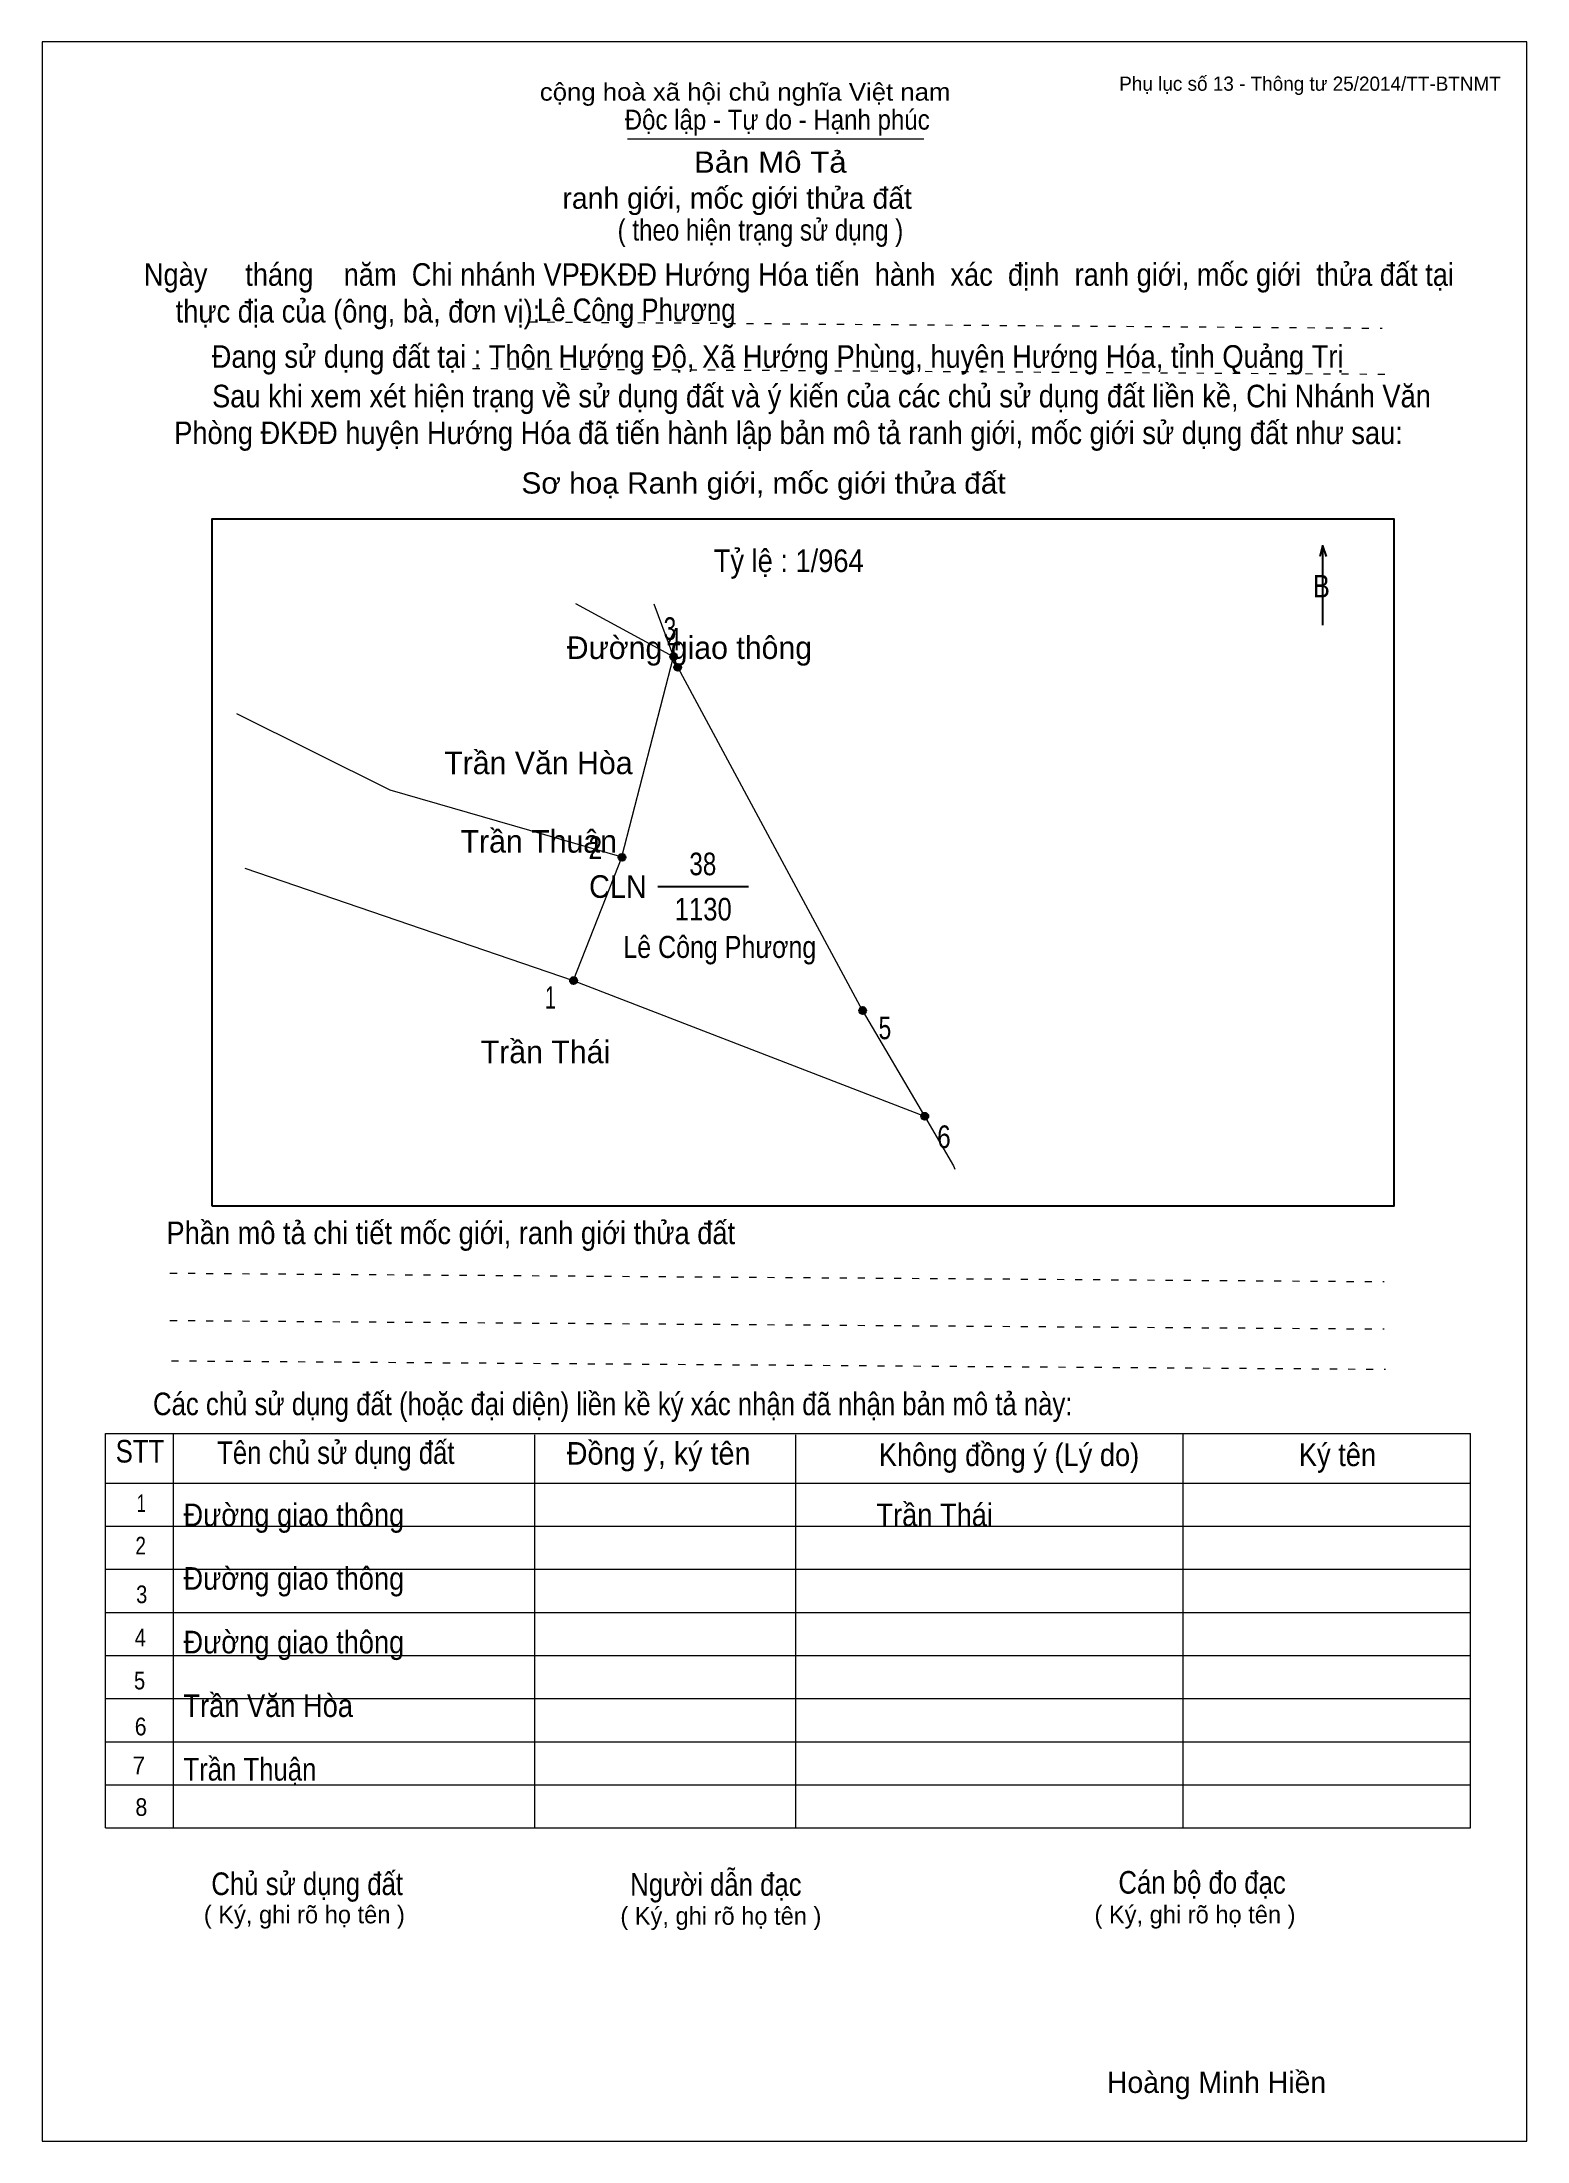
# Model space of a CAD drawing. Header units: centimetres. Extents: x 0 to 21, y 0 to 29.7.
import ezdxf
from ezdxf.enums import TextEntityAlignment as Align

# ---------------------------------------------------------------- set-up
doc = ezdxf.new("R2010")
doc.units = ezdxf.units.CM
doc.header["$LTSCALE"] = 0.13
doc.linetypes.add('DOTTED', pattern=[1.5, 0.3, -1.2])
for name, color, linetype, lineweight in [('1', 7, 'Continuous', 13), ('32', 7, 'Continuous', 25), ('33', 7, 'Continuous', 25), ('6', 7, 'Continuous', 13), ('62', 7, 'Continuous', 13)]:
    doc.layers.add(name, color=color, linetype=linetype, lineweight=lineweight)
for name, color, linetype in [('2', 7, 'Continuous'), ('34', 7, 'Continuous'), ('51', 7, 'Continuous'), ('63', 7, 'Continuous')]:
    doc.layers.add(name, color=color, linetype=linetype)

msp = doc.modelspace()

# ---------------------------------------------------------------- hatches: boundary and pattern name
at = {"layer": '32'}
for points in [[(8.9831, 21.0005, 1), (8.8831, 21.0005, 1)], [(9.0401, 20.8512, 1), (8.9401, 20.8512, 1)], [(8.2521, 18.1637, 1), (8.1521, 18.1637, 1)], [(7.5667, 16.4197, 1), (7.4667, 16.4197, 1)], [(11.6561, 15.9957, 1), (11.5561, 15.9957, 1)], [(12.5333, 14.5005, 1), (12.4333, 14.5005, 1)]]:
    msp.add_hatch(color=256, dxfattribs=at).paths.add_polyline_path(points)

# ---------------------------------------------------------------- linework, layer by layer
at = {"layer": '1'}
msp.add_lwpolyline([(21, 0), (21, 29.7), (0, 29.7), (0, 0)], close=True, dxfattribs=at)
at = {"layer": '32'}
for centre in [(8.9331, 21.0005), (8.9901, 20.8512), (8.2021, 18.1637), (7.5167, 16.4197), (11.6061, 15.9957), (12.4833, 14.5005)]:
    msp.add_circle(centre, 0.05, dxfattribs=at)
at = {"layer": '33'}
msp.add_line((8.71, 17.75), (9.99, 17.75), dxfattribs=at)
at = {"layer": '6'}
for p, q in [((8.99, 20.85), (11.6, 16)), ((8.2, 18.17), (7.51, 16.42)), ((11.6, 16), (12.48, 14.5))]:
    msp.add_line(p, q, dxfattribs=at)
for points in [[(8.2, 18.17), (8.93, 21), (7.55, 21.75)], [(8.65, 21.75), (8.93, 21), (8.99, 20.85)], [(2.75, 20.2), (4.92, 19.12), (8.2, 18.17)], [(2.87, 18.01), (7.51, 16.42), (12.48, 14.5)], [(12.48, 14.5), (12.89, 13.8), (12.91, 13.75)]]:
    msp.add_lwpolyline(points, dxfattribs=at)
at = {"layer": '62'}
for p, q in [((8.28, 28.33), (12.47, 28.33)), ((0.9, 10.01), (20.2, 10.01)), ((0.9, 4.43), (0.9, 10.01)), ((1.86, 4.43), (1.86, 10.01)), ((6.97, 4.43), (6.97, 9.99)), ((10.66, 4.43), (10.66, 9.99)), ((16.14, 4.43), (16.14, 10.01)), ((20.2, 4.43), (20.2, 10.01)), ((0.9, 9.31), (20.2, 9.31)), ((0.9, 8.7), (20.2, 8.7)), ((0.9, 8.09), (20.2, 8.09)), ((0.9, 7.48), (20.2, 7.48)), ((0.9, 6.87), (20.2, 6.87)), ((0.9, 6.26), (20.2, 6.26)), ((0.9, 5.65), (20.2, 5.65)), ((0.9, 5.04), (20.2, 5.04)), ((0.9, 4.43), (20.2, 4.43))]:
    msp.add_line(p, q, dxfattribs=at)
at = {"layer": '62', "linetype": 'DOTTED'}
for p, q in [((6.89, 25.74), (18.95, 25.65)), ((6.09, 25.08), (19.04, 25)), ((1.81, 12.28), (18.98, 12.16)), ((1.81, 11.61), (18.98, 11.49)), ((1.83, 11.04), (19, 10.92))]:
    msp.add_line(p, q, dxfattribs=at)
at = {"layer": '62', "lineweight": 25}
for p, q in [((18.11, 22.58), (18.11, 21.45)), ((18.11, 22.57), (18.07, 22.42)), ((18.11, 22.57), (18.16, 22.42))]:
    msp.add_line(p, q, dxfattribs=at)
msp.add_lwpolyline([(2.4, 13.23), (19.12, 13.23), (19.12, 22.95), (2.4, 22.95)], close=True, dxfattribs=at)

# ---------------------------------------------------------------- texts
at = {"layer": '2', "width": 0.85}
msp.add_text('Lê Công Phương', height=0.311, dxfattribs=at).set_placement((9.585, 16.74), align=Align.CENTER)
at = {"layer": '32'}
for s, width, p in [('3', 0.75, (8.88, 21.24)), ('4', 0.8, (8.935, 21.09)), ('2', 0.8, (7.825, 18.14)), ('1', 0.65, (7.19, 16.02)), ('5', 0.75, (11.92, 15.59)), ('6', 0.8, (12.755, 14.05))]:
    msp.add_text(s, height=0.32, dxfattribs=dict(at, width=width)).set_placement(p, align=Align.CENTER)
at = {"layer": '33'}
for s, p in [('Đường giao thông', (9.155, 20.97)), ('Đường giao thông', (9.155, 20.97)), ('Đường giao thông', (9.155, 20.97)), ('Trần Văn Hòa', (7.02, 19.34)), ('Trần Thuận', (7.025, 18.23)), ('Trần Thái', (7.12, 15.25))]:
    msp.add_text(s, height=0.32, dxfattribs=at).set_placement(p, align=Align.CENTER)
for s, width, p in [('38', 0.8, (9.345, 17.91)), ('1130', 0.85, (9.35, 17.27))]:
    msp.add_text(s, height=0.32, dxfattribs=dict(at, width=width)).set_placement(p, align=Align.CENTER)
at = {"layer": '33', "width": 0.95}
msp.add_text('CLN', height=0.32, dxfattribs=at).set_placement((8.55, 17.59), align=Align.RIGHT)
at = {"layer": '34'}
for s, width, p in [('Lê Công Phương', 0.85, (7, 25.75)), ('Đường giao thông', 0.9, (2, 8.7)), ('Trần Thái', 0.9, (11.8, 8.7)), ('Đường giao thông', 0.9, (2, 7.8)), ('Đường giao thông', 0.9, (2, 6.9)), ('Trần Văn Hòa', 0.9, (2, 6)), ('Trần Thuận', 0.85, (2, 5.1))]:
    msp.add_text(s, height=0.32, dxfattribs=dict(at, width=width)).set_placement(p)
at = {"layer": '51', "width": 0.9}
msp.add_text('Tỷ lệ : 1/964', height=0.32, dxfattribs=at).set_placement((9.5, 22.2))
at = {"layer": '62'}
for s, height, width, p in [('cộng hoà xã hội chủ nghĩa Việt nam', 0.2474, 1.1, (7.04, 28.87)), ('Độc lập - Tự do - Hạnh phúc', 0.2828, 0.9, (8.24, 28.46)), ('Bản Mô Tả', 0.3, 1.1, (9.22, 27.85)), ('( theo hiện trạng sử dụng )', 0.3, 0.85, (8.14, 26.89)), ('Ngày     tháng    năm  Chi nhánh VPĐKĐĐ Hướng Hóa tiến  hành  xác  định  ranh giới, mốc giới  thửa đất tại ', 0.32, 0.9, (1.44, 26.25)), ('thực địa của (ông, bà, đơn vị): ', 0.32, 0.9, (1.89, 25.73)), ('Đang sử dụng đất tại : Thôn Hướng Độ, Xã Hướng Phùng, huyện Hướng Hóa, tỉnh Quảng Trị', 0.32, 0.9, (2.4, 25.09)), ('     Sau khi xem xét hiện trạng về sử dụng đất và ý kiến của các chủ sử dụng đất liền kề, Chi Nhánh Văn ', 0.32, 0.9, (1.87, 24.53)), ('Phòng ĐKĐĐ huyện Hướng Hóa đã tiến hành lập bản mô tả ranh giới, mốc giới sử dụng đất như sau:', 0.32, 0.9, (1.87, 24.01)), ('Sơ hoạ Ranh giới, mốc giới thửa đất', 0.3, 1.05, (6.78, 23.31)), ('B', 0.32, 0.85, (17.97, 21.84)), ('Phần mô tả chi tiết mốc giới, ranh giới thửa đất ', 0.32, 0.9, (1.76, 12.69)), ('Các chủ sử dụng đất (hoặc đại diện) liền kề ký xác nhận đã nhận bản mô tả này:', 0.32, 0.85, (1.57, 10.27))]:
    msp.add_text(s, height=height, dxfattribs=dict(at, width=width)).set_placement(p)
msp.add_text('ranh giới, mốc giới thửa đất', height=0.3, dxfattribs=at).set_placement((7.36, 27.34))
for s, height, width, p in [('STT', 0.32, 0.85, (1.385, 9.6)), ('Tên chủ sử dụng đất', 0.32, 0.85, (4.155, 9.58)), ('Đồng ý, ký tên', 0.32, 0.95, (8.72, 9.57)), ('Không đồng ý (Lý do)', 0.32, 0.9, (13.675, 9.55)), ('Ký tên', 0.32, 0.9, (18.32, 9.55)), ('1', 0.25, 0.7, (1.405, 8.9)), ('2', 0.25, 0.8, (1.395, 8.3)), ('3', 0.25, 0.85, (1.41, 7.61)), ('4', 0.25, 0.85, (1.39, 7)), ('5', 0.25, 0.85, (1.38, 6.39)), ('6', 0.25, 0.9, (1.395, 5.74)), ('7', 0.25, 0.95, (1.37, 5.19)), ('8', 0.25, 0.9, (1.405, 4.6)), ('Người dẫn đạc', 0.32, 0.85, (9.53, 3.47)), ('Chủ sử dụng đất', 0.32, 0.85, (3.75, 3.48)), ('Cán bộ đo đạc', 0.32, 0.85, (16.405, 3.5))]:
    msp.add_text(s, height=height, dxfattribs=dict(at, width=width)).set_placement(p, align=Align.CENTER)
for p in [(3.71, 3.08), (9.6, 3.06), (16.305, 3.08)]:
    msp.add_text('( Ký, ghi rõ họ tên )', height=0.25, dxfattribs=at).set_placement(p, align=Align.CENTER)
at = {"layer": '63'}
msp.add_text('Phụ lục số 13 - Thông tư 25/2014/TT-BTNMT', height=0.2, dxfattribs=at).set_placement((20.63, 29.01), align=Align.RIGHT)
msp.add_text('Hoàng Minh Hiền', height=0.3, dxfattribs=at).set_placement((16.61, 0.68), align=Align.CENTER)

doc.saveas('drawing.dxf')
